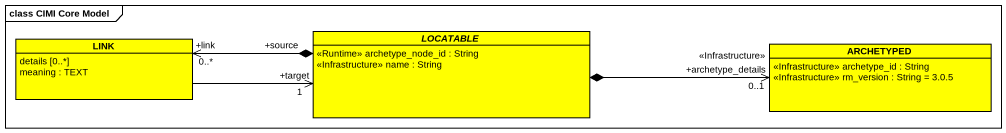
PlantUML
@startuml
mainframe class CIMI Core Model
hide circle
hide empty members
class LINK #FFFF00 {
  details [0..*]
  meaning : TEXT
}
abstract class LOCATABLE #FFFF00 {
  <<Runtime>> archetype_node_id : String
  <<Infrastructure>> name : String
}
class ARCHETYPED #FFFF00 {
  <<Infrastructure>> archetype_id : String
  <<Infrastructure>> rm_version : String = 3.0.5
}
LINK -right-> "+target\n1" LOCATABLE
LOCATABLE "+source" *-left-> "+link\n0..*" LINK
LOCATABLE *-right-> "+archetype_details\n0..1\n<<Infrastructure>>" ARCHETYPED
@enduml
